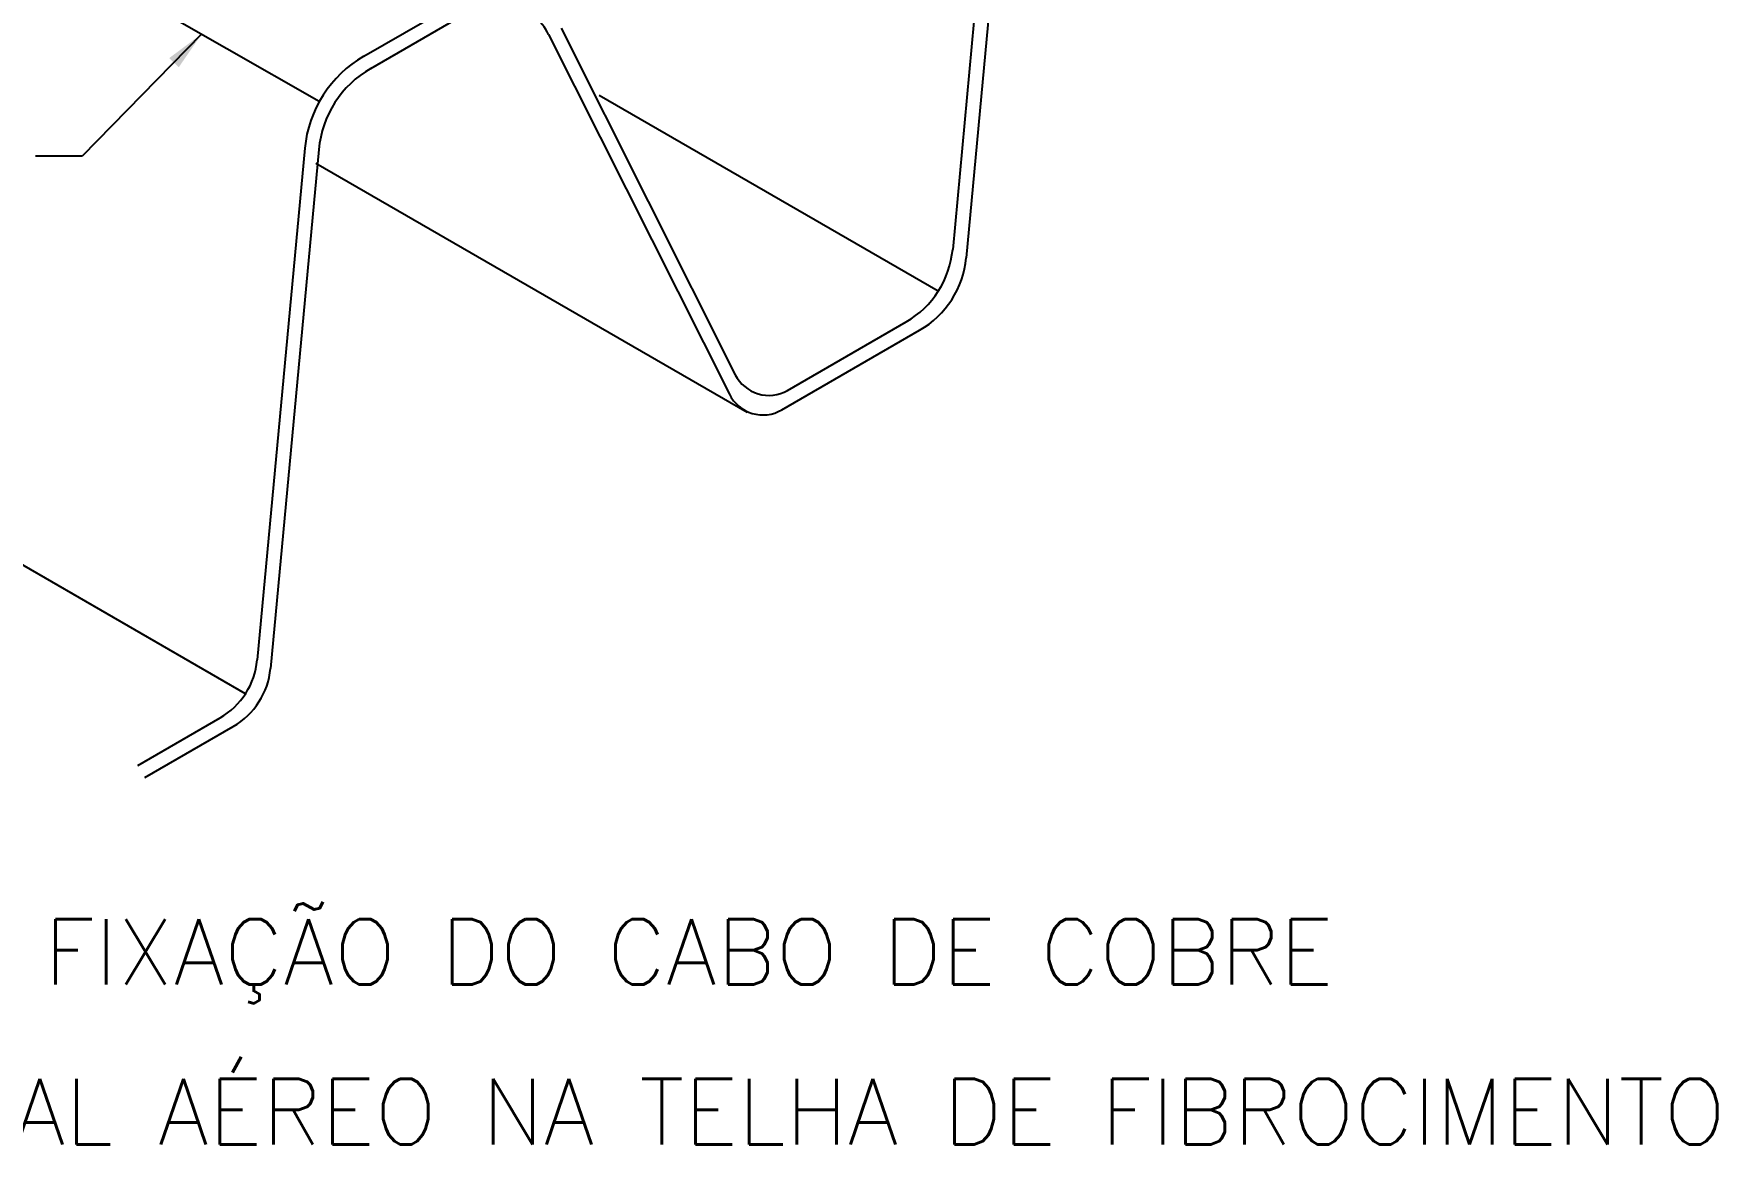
# Model space of a CAD drawing. Header units: millimetres. Extents: x -5681.4 to -5665.7, y -4635.3 to -4621.9.
# Drawn here: x -5675.94 to -5666.97, y -4635.3 to -4629.38 of the extents above; entities that cross this region are included whole.
import ezdxf
from ezdxf.enums import TextEntityAlignment as Align

# ---------------------------------------------------------------- set-up
doc = ezdxf.new("R2010")
doc.units = ezdxf.units.MM
doc.header["$LTSCALE"] = 10
doc.layers.add('Termotécnica', color=7, linetype='Continuous')
doc.styles.add('r140', font='romans.shx')

msp = doc.modelspace()

# ---------------------------------------------------------------- linework, layer by layer
at = {"layer": 'Termotécnica', "color": 3}
for p, q in [((-5670.7964, -4627.8558), (-5671.045, -4630.5289)), ((-5670.7213, -4627.8628), (-5670.9734, -4630.5738)), ((-5674.4209, -4629.741), (-5676.3809, -4628.6202)), ((-5674.1835, -4629.4994), (-5673.653, -4629.1931)), ((-5674.1461, -4629.5641), (-5673.6156, -4629.2578)), ((-5673.1983, -4629.3827), (-5672.2349, -4631.3014)), ((-5673.1316, -4629.3492), (-5672.2036, -4631.1971)), ((-5671.1219, -4630.7524), (-5672.9284, -4629.7094)), ((-5674.4978, -4629.9899), (-5674.7514, -4632.7177)), ((-5674.4234, -4629.9968), (-5674.6806, -4632.7631)), ((-5672.1397, -4631.3988), (-5674.4389, -4630.0713)), ((-5671.9561, -4631.3849), (-5671.2212, -4630.9605)), ((-5671.9249, -4631.2806), (-5671.2928, -4630.9156)), ((-5674.8142, -4632.8985), (-5677.1614, -4631.5433)), ((-5675.3885, -4633.2805), (-5674.9497, -4633.0271)), ((-5675.3511, -4633.3452), (-5674.8789, -4633.0725))]:
    msp.add_line(p, q, dxfattribs=at)
at = {"layer": 'Termotécnica', "color": 2}
for p, q in [((-5675.0479, -4629.3812), (-5675.6838, -4630.0317)), ((-5675.6838, -4630.0317), (-5675.9338, -4630.0317))]:
    msp.add_line(p, q, dxfattribs=at)
at = {"layer": 'Termotécnica', "color": 3}
for centre, radius, start, end in [((-5673.4659, -4629.5171), 0.2994, 26.6638, 120.00235), ((-5673.8663, -4630.0486), 0.6342, 120.00716, 174.68624), ((-5673.8664, -4630.0486), 0.5594, 120.00235, 174.68807), ((-5671.5428, -4630.4826), 0.5, 300.00235, 354.68807), ((-5671.4712, -4630.5275), 0.5, 300.00235, 354.68807), ((-5672.0249, -4631.1074), 0.2, 206.6638, 300.00235), ((-5672.0561, -4631.2117), 0.2, 206.6638, 300.00235), ((-5675.1497, -4632.6807), 0.4, 300.00235, 354.68807), ((-5675.0789, -4632.7261), 0.4, 300.00235, 354.68807)]:
    msp.add_arc(centre, radius, start, end, dxfattribs=at)
at = {"layer": 'Termotécnica', "color": 2}
msp.add_solid([(-5675.1696, -4629.5581), (-5675.2204, -4629.5091), (-5675.0479, -4629.3812)], dxfattribs=at)

# ---------------------------------------------------------------- texts
at = {"layer": 'Termotécnica', "color": 5, "style": 'r140'}
for s, p in [(' FIXAÇÃO DO CABO DE COBRE', (-5672.5723, -4634.5541)), ('E TERMINAL AÉREO NA TELHA DE FIBROCIMENTO', (-5672.5723, -4635.4054))]:
    msp.add_text(s, height=0.35, dxfattribs=at).set_placement(p, align=Align.BOTTOM_CENTER)

doc.saveas('drawing.dxf')
